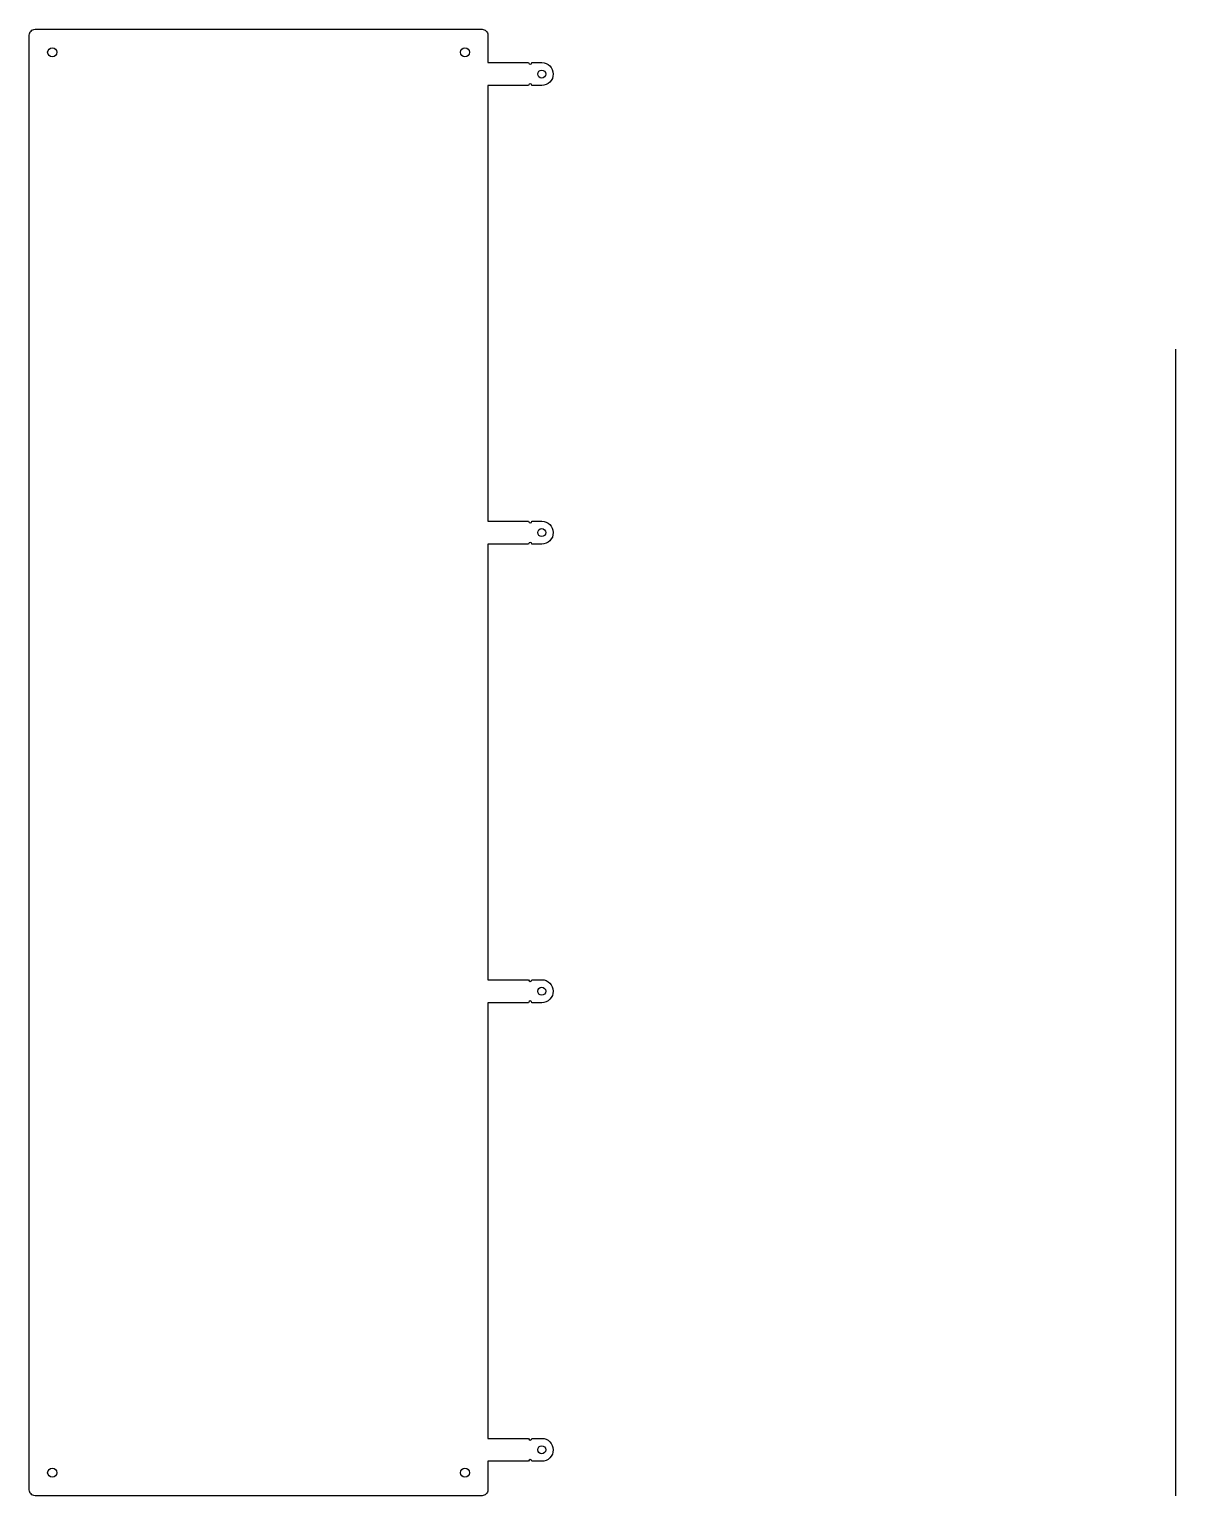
# Model space of a CAD drawing. Header units: millimetres. Extents: x 0 to 1000, y 0 to 1279.
import ezdxf

# ---------------------------------------------------------------- set-up
doc = ezdxf.new("R2010")
doc.units = ezdxf.units.MM
doc.layers.get('0').update_dxf_attribs({"linetype": 'CONTINUOUS'})

msp = doc.modelspace()

# ---------------------------------------------------------------- linework, layer by layer
msp.add_line((1000, 0), (1000, 1000))
msp.add_lwpolyline([(400, 50), (435.5, 50, 1), (438.5, 50), (447, 50, -0.414212), (457, 40, -0.414217), (447, 30), (438.5, 30, 1), (435.5, 30), (400, 30), (400, 5, -0.414214), (395, 0), (5, 0, -0.414214), (0, 5), (0, 1274, -0.414214), (5, 1279), (395, 1279, -0.414214), (400, 1274), (400, 1250), (435.5, 1250, 1), (438.5, 1250), (447, 1250, -0.414212), (457, 1240, -0.414217), (447, 1230), (438.5, 1230, 1), (435.5, 1230), (400, 1230), (400, 850), (435.5, 850, 1), (438.5, 850), (447, 850, -0.414212), (457, 840, -0.414217), (447, 830), (438.5, 830, 1), (435.5, 830), (400, 830), (400, 450), (435.5, 450, 1), (438.5, 450), (447, 450, -0.414212), (457, 440, -0.414217), (447, 430), (438.5, 430, 1), (435.5, 430), (400, 430)], format="xyb", close=True)
for centre, radius in [((20, 1259), 4), ((380, 1259), 4), ((447, 1240), 3.5), ((447, 840), 3.5), ((447, 440), 3.5), ((447, 40), 3.5), ((20, 20), 4), ((380, 20), 4)]:
    msp.add_circle(centre, radius)

doc.saveas('drawing.dxf')
